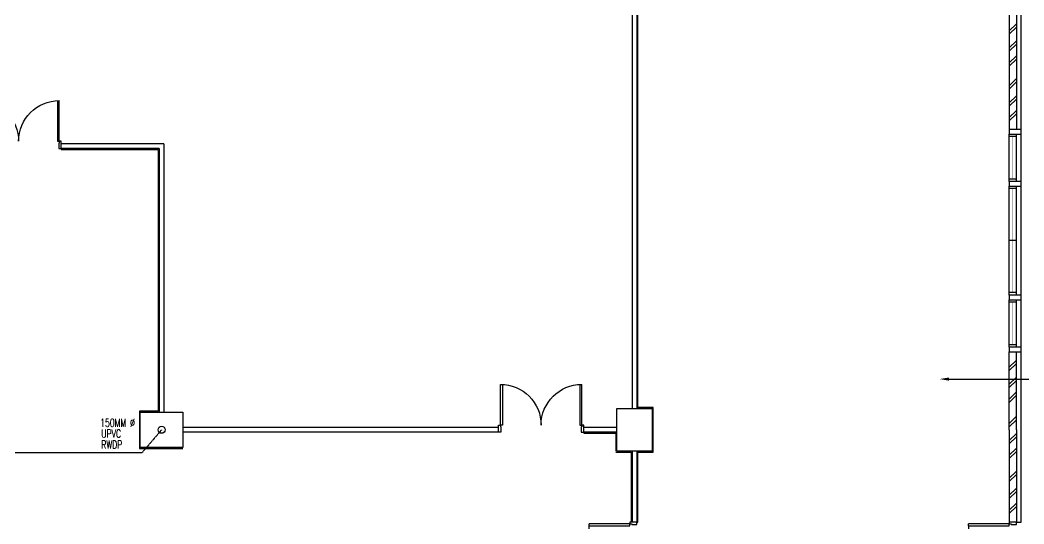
# Model space of a CAD drawing. Header units: feet. Extents: x 1407108 to 2957709, y -1501070 to -681589.
# Drawn here: x 1421724 to 1442952, y -804414 to -793761 of the extents above; entities that cross this region are included whole.
import ezdxf

# ---------------------------------------------------------------- set-up
doc = ezdxf.new("R2010")
doc.units = ezdxf.units.FT
doc.header["$LTSCALE"] = 13
doc.header["$MEASUREMENT"] = 0
doc.linetypes.add('HIDDEN', pattern=[0.375, 0.25, -0.125])
doc.layers.get('0').update_dxf_attribs({"linetype": 'CONTINUOUS'})
for name, color, linetype in [('COL', 3, 'CONTINUOUS'), ('DR', 7, 'CONTINUOUS'), ('FURN', 1, 'CONTINUOUS'), ('H', 1, 'CONTINUOUS'), ('LINE', 7, 'CONTINUOUS'), ('partition', 7, 'CONTINUOUS'), ('RWDP', 145, 'CONTINUOUS'), ('WALL', 2, 'CONTINUOUS'), ('WIN', 5, 'CONTINUOUS')]:
    doc.layers.add(name, color=color, linetype=linetype)
doc.styles.add('ROMANS', font='romans')

# ---------------------------------------------------------------- blocks, each defined once
blk = doc.blocks.new('DR-1800-B')
at = {"layer": 'DR'}
for p, q in [((-50, 0), (0, 0)), ((0, 0), (0, -150)), ((-1800, 0), (-1800, -150)), ((-1750, 0), (-1800, 0)), ((-1800, -150), (-1760, -150)), ((-1760, -150), (-1760, -110)), ((-1760, -110), (-1750, -110)), ((-1760, -150), (-1760, -1010)), ((-1720, -150), (-1760, -150)), ((-1750, -110), (-1750, 0)), ((-1720, -1009), (-1720, -150)), ((-80, -1009), (-80, -150)), ((-80, -150), (-40, -150)), ((-50, -110), (-50, 0)), ((-40, -110), (-50, -110)), ((-40, -150), (-40, -110)), ((-40, -150), (-40, -1010)), ((0, -150), (-40, -150))]:
    blk.add_line(p, q, dxfattribs=at)
for centre, start, end in [((-1760, -150), 270, 0), ((-40, -150), 180.0001, 270)]:
    blk.add_arc(centre, 860, start, end, dxfattribs=at)

msp = doc.modelspace()

# ---------------------------------------------------------------- linework, layer by layer
at = {"color": 0}
for p, q in [((1442892.2, -804374.1), (1442892.2, -792474.1)), ((1442792.2, -804374.1), (1442892.2, -804374.1))]:
    msp.add_line(p, q, dxfattribs=at)
at = {"layer": 'COL', "color": 0}
for points in [[(1425167.2, -802049.1), (1425167.2, -802799.1), (1424267.2, -802799.1), (1424267.2, -802049.1)], [(1435092.2, -802874.1), (1434342.2, -802874.1), (1434342.2, -801974.1), (1435092.2, -801974.1)]]:
    msp.add_lwpolyline(points, close=True, dxfattribs=at)
at = {"layer": 'FURN', "color": 0, "linetype": 'Continuous'}
for p, q in [((1434787.2, -801954.1), (1434787.2, -792404.1)), ((1422592.2, -796474.1), (1422592.2, -796494.1)), ((1422592.2, -796494.1), (1424647.2, -796494.1)), ((1424647.2, -796494.1), (1424647.2, -802029.1)), ((1435112.2, -801954.1), (1434787.2, -801954.1)), ((1435112.2, -801974.1), (1435112.2, -801954.1)), ((1424267.2, -802029.1), (1424247.2, -802029.1)), ((1424247.2, -802029.1), (1424247.2, -802799.1)), ((1424647.2, -802029.1), (1424267.2, -802029.1)), ((1435112.2, -802894.1), (1435112.2, -801974.1)), ((1433642.2, -802474.1), (1433642.2, -802494.1)), ((1433642.2, -802494.1), (1434322.2, -802494.1)), ((1434322.2, -802494.1), (1434322.2, -802874.1)), ((1424247.2, -802799.1), (1424247.2, -802819.1)), ((1424247.2, -802819.1), (1425167.2, -802819.1)), ((1434322.2, -802894.1), (1434647.2, -802894.1)), ((1434647.2, -802894.1), (1434647.2, -804374.1)), ((1434787.2, -804374.1), (1434787.2, -802894.1)), ((1434787.2, -802894.1), (1435092.2, -802894.1)), ((1435092.2, -802894.1), (1435112.2, -802894.1)), ((1434767.2, -804374.1), (1434787.2, -804374.1))]:
    msp.add_line(p, q, dxfattribs=at)
at = {"layer": 'H', "color": 0}
for p, q in [((1442642.2, -793989.1), (1442792.2, -793839.1)), ((1442642.2, -794059.8), (1442792.2, -793909.8)), ((1442642.2, -794350), (1442792.2, -794200)), ((1442642.2, -794420.7), (1442792.2, -794270.7)), ((1442642.2, -794663.4), (1442792.2, -794513.4)), ((1442642.2, -794734.1), (1442792.2, -794584.1)), ((1442642.2, -795148.1), (1442792.2, -794998.1)), ((1442642.2, -795218.8), (1442792.2, -795068.8)), ((1442642.2, -795509), (1442792.2, -795359)), ((1442642.2, -795579.7), (1442792.2, -795429.7)), ((1442642.2, -795822.4), (1442792.2, -795672.4)), ((1442642.2, -795893.1), (1442792.2, -795743.1)), ((1442642.2, -801100.1), (1442792.2, -800950.1)), ((1442642.2, -801170.8), (1442792.2, -801020.8)), ((1442642.2, -801461), (1442792.2, -801311)), ((1442642.2, -801531.7), (1442792.2, -801381.7)), ((1442642.2, -801774.4), (1442792.2, -801624.4)), ((1442642.2, -801845.1), (1442792.2, -801695.1)), ((1442642.2, -802289.1), (1442792.2, -802139.1)), ((1442642.2, -802359.8), (1442792.2, -802209.8)), ((1442642.2, -802650), (1442792.2, -802500)), ((1442642.2, -802720.7), (1442792.2, -802570.7)), ((1442642.2, -802963.4), (1442792.2, -802813.4)), ((1442642.2, -803034.1), (1442792.2, -802884.1)), ((1442642.2, -803448.1), (1442792.2, -803298.1)), ((1442642.2, -803518.8), (1442792.2, -803368.8)), ((1442642.2, -803809), (1442792.2, -803659)), ((1442642.2, -803879.7), (1442792.2, -803729.7)), ((1442642.2, -804122.4), (1442792.2, -803972.4)), ((1442642.2, -804193.1), (1442792.2, -804043.1))]:
    msp.add_line(p, q, dxfattribs=at)
at = {"layer": 'LINE', "color": 0, "linetype": 'Continuous'}
msp.add_line((1441366, -801352), (1447624, -801352), dxfattribs=at)
msp.add_solid([(1441366, -801385.3), (1441366, -801318.7), (1441166, -801352)], dxfattribs=at)
at = {"layer": 'partition', "color": 0}
for p, q in [((1434667.2, -792524.4), (1434667.2, -801974.1)), ((1434767.2, -792424.1), (1434767.2, -801974.1)), ((1434767.2, -792424.1), (1434767.2, -801974.1)), ((1424767.2, -796374.1), (1422592.2, -796374.1)), ((1424767.2, -796374.1), (1424767.2, -802049.1)), ((1424667.2, -796474.1), (1422592.2, -796474.1)), ((1424667.2, -796474.1), (1424667.2, -802049.1)), ((1431842.2, -802374.1), (1425167.2, -802374.1)), ((1434342.2, -802374.1), (1433642.2, -802374.1)), ((1431842.2, -802474.1), (1425167.2, -802474.1)), ((1434342.2, -802474.1), (1433642.2, -802474.1)), ((1434667.2, -802874.1), (1434667.2, -804374.1)), ((1434767.2, -802874.1), (1434767.2, -804374.1))]:
    msp.add_line(p, q, dxfattribs=at)
at = {"layer": 'RWDP', "color": 0, "linetype": 'HIDDEN'}
for p in [(1424717.2, -802424.1), (1418378.2, -802901)]:
    msp.add_line(p, (1424310, -802901), dxfattribs=at)
at = {"layer": 'RWDP', "color": 0, "linetype": 'Continuous'}
msp.add_circle((1424717.2, -802423.2), 75, dxfattribs=at)
at = {"layer": 'WALL', "color": 0}
for p, q in [((1442642.2, -792474.1), (1442642.2, -796074.1)), ((1442792.2, -792474.1), (1442792.2, -796074.1)), ((1442642.2, -802424.1), (1442642.2, -800774.1)), ((1442792.2, -802424.1), (1442792.2, -800774.1)), ((1442642.2, -802424.1), (1442642.2, -804374.1)), ((1442792.2, -802424.1), (1442792.2, -804374.1))]:
    msp.add_line(p, q, dxfattribs=at)
for points in [[(1442892.2, -796074.1), (1442642.2, -796074.1), (1442642.2, -796174.1), (1442892.2, -796174.1)], [(1442892.2, -797174.1), (1442642.2, -797174.1), (1442642.2, -797274.1), (1442892.2, -797274.1)], [(1442892.2, -799574.1), (1442642.2, -799574.1), (1442642.2, -799674.1), (1442892.2, -799674.1)], [(1442892.2, -800674.1), (1442642.2, -800674.1), (1442642.2, -800774.1), (1442892.2, -800774.1)]]:
    msp.add_lwpolyline(points, close=True, dxfattribs=at)
at = {"layer": 'WIN', "color": 0}
for p, q in [((1442642.2, -797174.1), (1442642.2, -796174.1)), ((1442792.2, -796224.1), (1442642.2, -796224.1)), ((1442792.2, -797174.1), (1442792.2, -796174.1)), ((1442792.2, -797124.1), (1442642.2, -797124.1)), ((1442642.2, -799574.1), (1442642.2, -797274.1)), ((1442792.2, -799574.1), (1442792.2, -797274.1)), ((1442792.2, -797324.1), (1442642.2, -797324.1)), ((1442792.2, -798424.1), (1442642.2, -798424.1)), ((1442792.2, -799524.1), (1442642.2, -799524.1)), ((1442642.2, -800674.1), (1442642.2, -799674.1)), ((1442792.2, -799724.1), (1442642.2, -799724.1)), ((1442792.2, -800674.1), (1442792.2, -799674.1)), ((1442792.2, -800624.1), (1442642.2, -800624.1))]:
    msp.add_line(p, q, dxfattribs=at)
at = {"layer": 'WIN', "color": 0, "const_width": 10, "flags": 128}
for points in [[(1442717.2, -797124.1), (1442717.2, -796224.1)], [(1442717.2, -799524.1), (1442717.2, -797324.1)], [(1442717.2, -799724.1), (1442717.2, -800624.1)]]:
    msp.add_lwpolyline(points, dxfattribs=at)

# ---------------------------------------------------------------- block references
at = {"layer": 'WALL', "color": 0, "xscale": -1}
for p, rotation in [((1422592.2, -796474.1), 180.0000000133402), ((1433642.2, -802474.1), 180.0000000133402), ((1434767.2, -804374.1), 270), ((1442792.2, -804374.1), 270)]:
    msp.add_blockref('DR-1800-B', p, dxfattribs=dict(at, rotation=rotation))

# ---------------------------------------------------------------- texts
at = {"layer": 'RWDP', "color": 0, "style": 'ROMANS', "width": 0.7}
for s, p in [('150MM %%c', (1423417.8, -802358.8)), ('UPVC', (1423441.8, -802589.8)), ('RWDP', (1423441.8, -802822.8))]:
    msp.add_text(s, height=170, dxfattribs=at).set_placement(p)

doc.saveas('drawing.dxf')
